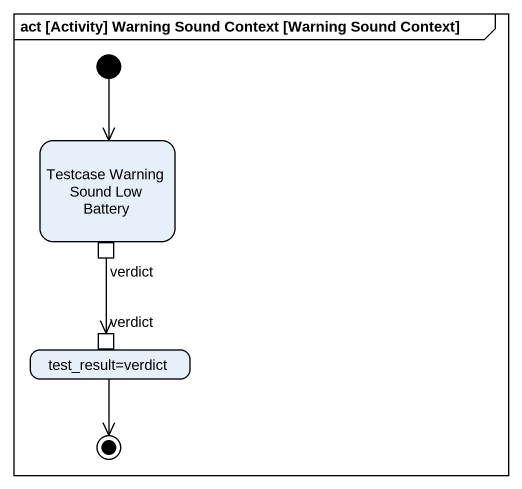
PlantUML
@startuml
mainframe act [Activity] Warning Sound Context [Warning Sound Context]
hide empty description
state "Testcase Warning Sound Low Battery" as Testcase_Warning_Sound_Low {
  state verdict <<outputPin>>
}
state "test_result=verdict" as test_result_verdict {
  state "verdict" as verdict_2 <<inputPin>>
}
[*] --> Testcase_Warning_Sound_Low
verdict --> verdict_2
test_result_verdict --> [*]
@enduml
